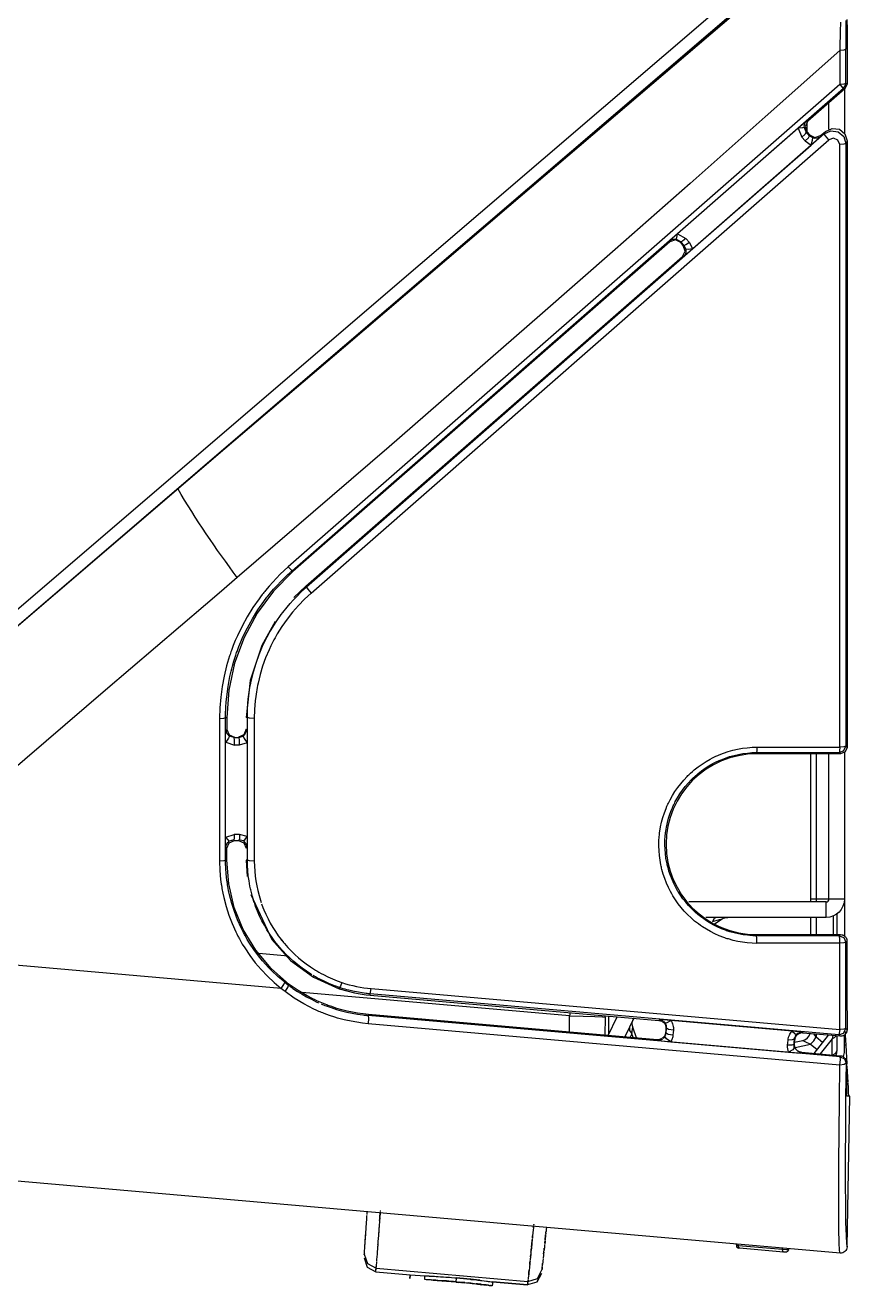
# Model space of a CAD drawing. Header units: millimetres. Extents: x 1291 to 5660, y 748 to 2981.
# Drawn here: x 2686.3 to 2750.2, y 2691.7 to 2789.6 of the extents above; entities that cross this region are included whole.
import ezdxf

# ---------------------------------------------------------------- set-up
doc = ezdxf.new("R2010")
doc.units = ezdxf.units.MM

msp = doc.modelspace()

# ---------------------------------------------------------------- linework, layer by layer
for p, q in [((2747.662, 2780.809), (2747.478, 2780.818)), ((2717.273, 2692.341), (2717.282, 2692.491)), ((2719.688, 2692.003), (2720.017, 2691.974))]:
    msp.add_line(p, q)
for points in [[(2652.24, 2715.248), (2652.22, 2715.258), (2652.201, 2715.272), (2652.167, 2715.306), (2652.09, 2715.369), (2652.012, 2715.427), (2652.661, 2715.984), (2653.314, 2716.545), (2659.403, 2721.763), (2671.58, 2732.202), (2683.762, 2742.637), (2716.895, 2771.042), (2750.029, 2799.452)], [(2652.385, 2714.721), (2652.569, 2714.667), (2652.748, 2714.74), (2750.038, 2798.14)], [(2750.033, 2798.14), (2703.842, 2758.541), (2678.312, 2736.655), (2652.777, 2714.764), (2652.777, 2714.774), (2652.767, 2714.779), (2652.758, 2714.788), (2652.753, 2714.798), (2652.748, 2714.808)], [(2749.511, 2789.82), (2749.496, 2789.109), (2749.496, 2788.92), (2749.491, 2788.746), (2749.487, 2788.557), (2749.482, 2788.383), (2749.472, 2788.01), (2749.467, 2787.642), (2743.674, 2782.469), (2737.866, 2777.314), (2732.044, 2772.179), (2726.202, 2767.054), (2720.351, 2761.948), (2714.49, 2756.856), (2708.609, 2751.779), (2702.719, 2746.717), (2701.48, 2745.652), (2700.241, 2744.592), (2692.502, 2737.952), (2684.759, 2731.307)], [(2749.927, 2789.97), (2749.932, 2789.235), (2749.932, 2788.485), (2749.937, 2787.725)], [(2750.024, 2785.039), (2749.932, 2785.082), (2749.932, 2787.725), (2749.787, 2787.667), (2749.467, 2787.642), (2749.467, 2785), (2706.673, 2747.53), (2706.872, 2747.322), (2706.969, 2747.235), (2749.758, 2784.71), (2749.883, 2784.879), (2749.932, 2785.082), (2749.787, 2785.029), (2749.467, 2785), (2749.661, 2784.797), (2749.758, 2784.71), (2749.859, 2784.666)], [(2749.825, 2784.642), (2749.825, 2781.206)], [(2748.625, 2781.52), (2748.625, 2783.587)], [(2746.883, 2782.149), (2746.244, 2781.598), (2736.879, 2773.394), (2736.284, 2772.876)], [(2746.709, 2781.752), (2746.713, 2781.772), (2746.713, 2781.81), (2746.718, 2781.83), (2746.723, 2781.844), (2746.728, 2781.878), (2746.738, 2781.912), (2746.747, 2781.941), (2746.757, 2781.97), (2746.781, 2782.023), (2746.81, 2782.072), (2746.844, 2782.115), (2746.878, 2782.154)], [(2746.878, 2782.149), (2746.975, 2782.144)], [(2746.907, 2782.072), (2746.907, 2781.327)], [(2748.349, 2781.351), (2748.262, 2781.157), (2708.082, 2745.967), (2708.188, 2745.807), (2708.445, 2745.507), (2748.625, 2780.692), (2748.369, 2781.002), (2748.262, 2781.157), (2748.775, 2781.389), (2749.341, 2781.322), (2749.772, 2780.949), (2749.932, 2780.407), (2749.787, 2780.354), (2749.467, 2780.325), (2749.322, 2780.673), (2748.983, 2780.818), (2748.625, 2780.692)], [(2737.358, 2771.632), (2738.04, 2772.228), (2747.246, 2780.291), (2747.972, 2780.925), (2747.962, 2780.915), (2747.948, 2780.905), (2747.918, 2780.886), (2747.894, 2780.872), (2747.865, 2780.862), (2747.836, 2780.852), (2747.802, 2780.838), (2747.788, 2780.828), (2747.754, 2780.828), (2747.735, 2780.818), (2747.701, 2780.809)], [(2746.709, 2781.689), (2746.563, 2781.631), (2746.244, 2781.598), (2746.52, 2780.891), (2746.771, 2780.605), (2747.246, 2780.286), (2747.357, 2780.659), (2747.376, 2780.847), (2747.12, 2781.017), (2747.125, 2781.075)], [(2746.771, 2780.605), (2747.033, 2780.862), (2747.12, 2781.017), (2746.868, 2781.307), (2746.781, 2781.147), (2746.52, 2780.891)], [(2746.926, 2781.302), (2746.868, 2781.307), (2746.709, 2781.689)], [(2747.43, 2780.828), (2747.401, 2780.843), (2747.376, 2780.843)], [(2747.468, 2780.818), (2747.454, 2780.828)], [(2747.531, 2780.809), (2747.507, 2780.818)], [(2747.977, 2781.022), (2747.972, 2780.925)], [(2750.029, 2780.62), (2749.932, 2780.412), (2749.932, 2733.615), (2749.791, 2733.562), (2749.467, 2733.533), (2749.467, 2780.329)], [(2707.109, 2745.149), (2708.029, 2746.034), (2737.261, 2771.632), (2737.469, 2772.053), (2737.324, 2772.489), (2737.121, 2772.712), (2736.709, 2772.92), (2736.279, 2772.775), (2707.036, 2747.167), (2705.536, 2745.642), (2704.263, 2743.939), (2703.247, 2742.066), (2702.506, 2740.062), (2702.056, 2737.976), (2701.906, 2735.851), (2701.901, 2734.917), (2702.08, 2734.496), (2702.511, 2734.322), (2702.468, 2734.283), (2702.105, 2734.399), (2702.042, 2734.225), (2701.834, 2733.916), (2702.501, 2733.698), (2702.497, 2734.095), (2702.468, 2734.283), (2702.84, 2734.283), (2702.864, 2734.095), (2702.874, 2733.698)], [(2736.279, 2772.775), (2736.284, 2772.871), (2736.303, 2772.891), (2736.351, 2772.92), (2736.375, 2772.929), (2736.429, 2772.954), (2736.501, 2772.978), (2736.724, 2772.992), (2736.767, 2772.983), (2736.816, 2773.108), (2736.874, 2773.394), (2737.532, 2773.026), (2737.794, 2772.731), (2738.04, 2772.228), (2737.692, 2772.184), (2737.518, 2772.208), (2737.387, 2772.484), (2737.324, 2772.484)], [(2736.516, 2772.978), (2736.53, 2772.983), (2736.55, 2772.987), (2736.579, 2772.992)], [(2737.532, 2773.026), (2737.271, 2772.833), (2737.126, 2772.779), (2736.767, 2772.983)], [(2737.794, 2772.731), (2737.532, 2772.533), (2737.387, 2772.484), (2737.126, 2772.779), (2737.121, 2772.716)], [(2737.527, 2772.126), (2737.532, 2772.116), (2737.523, 2771.957), (2737.518, 2771.937), (2737.508, 2771.894), (2737.498, 2771.86), (2737.493, 2771.84), (2737.484, 2771.826), (2737.479, 2771.807)], [(2737.523, 2772.184), (2737.527, 2772.16)], [(2737.527, 2771.995), (2737.523, 2771.976)], [(2737.44, 2771.734), (2737.402, 2771.676), (2737.377, 2771.657), (2737.358, 2771.632), (2737.261, 2771.637)], [(2737.469, 2771.792), (2737.455, 2771.763)], [(2706.673, 2747.53), (2706.054, 2746.959), (2705.468, 2746.354), (2705.188, 2746.039), (2704.917, 2745.715), (2704.854, 2745.633), (2704.786, 2745.555), (2704.718, 2745.473), (2704.655, 2745.391), (2704.525, 2745.221), (2704.404, 2745.057), (2703.924, 2744.374), (2703.484, 2743.668), (2703.087, 2742.942), (2702.724, 2742.196), (2702.56, 2741.819), (2702.405, 2741.437), (2702.259, 2741.04), (2702.221, 2740.938), (2702.153, 2740.745), (2702.124, 2740.643), (2701.887, 2739.849), (2701.688, 2739.051), (2701.538, 2738.237), (2701.432, 2737.42), (2701.364, 2736.597), (2701.34, 2735.764), (2701.34, 2724.696), (2701.364, 2723.974), (2701.422, 2723.263), (2701.446, 2723.089), (2701.471, 2722.91), (2701.48, 2722.818), (2701.509, 2722.644), (2701.524, 2722.561), (2701.592, 2722.203), (2701.664, 2721.855), (2701.843, 2721.172), (2702.056, 2720.504), (2702.308, 2719.841), (2702.598, 2719.193), (2702.681, 2719.033), (2702.758, 2718.873), (2702.802, 2718.796), (2702.845, 2718.723), (2702.889, 2718.646), (2702.927, 2718.559), (2703.106, 2718.254), (2703.29, 2717.954), (2703.687, 2717.363), (2704.113, 2716.802), (2704.568, 2716.269), (2705.052, 2715.752), (2705.565, 2715.268), (2706.112, 2714.803), (2669.276, 2718.026)], [(2749.491, 2694.248), (2749.453, 2694.461), (2749.419, 2695.081), (2749.399, 2696.097), (2749.39, 2697.491), (2749.385, 2699.233), (2749.395, 2701.285), (2749.414, 2703.604), (2749.443, 2706.149), (2749.477, 2708.86), (2712.859, 2712.064), (2712.423, 2712.112), (2711.988, 2712.175), (2711.552, 2712.252), (2711.126, 2712.344), (2711.02, 2712.369), (2710.908, 2712.398), (2710.807, 2712.422), (2710.487, 2712.509), (2710.279, 2712.572), (2709.863, 2712.712), (2709.451, 2712.862), (2709.35, 2712.901), (2709.248, 2712.945), (2709.147, 2712.983), (2709.045, 2713.027), (2708.847, 2713.114), (2708.648, 2713.206), (2708.261, 2713.399), (2707.879, 2713.608), (2707.138, 2714.058), (2706.431, 2714.561), (2706.272, 2714.682), (2706.117, 2714.808), (2706.33, 2715.113), (2706.398, 2715.282), (2705.87, 2715.727), (2705.372, 2716.192), (2705.134, 2716.439), (2704.907, 2716.691), (2704.679, 2716.947), (2704.462, 2717.213), (2704.05, 2717.755), (2703.673, 2718.326), (2703.494, 2718.617), (2703.324, 2718.912), (2703.281, 2718.989), (2703.242, 2719.062), (2703.203, 2719.14), (2703.16, 2719.212), (2703.082, 2719.367), (2703.01, 2719.517), (2702.734, 2720.137), (2702.492, 2720.766), (2702.289, 2721.409), (2702.119, 2722.068), (2702.047, 2722.397), (2701.984, 2722.731), (2701.969, 2722.818), (2701.955, 2722.9), (2701.945, 2722.987), (2701.93, 2723.069), (2701.906, 2723.239), (2701.887, 2723.408), (2701.853, 2723.752), (2701.829, 2724.091), (2701.819, 2724.26), (2701.814, 2724.434), (2701.814, 2724.517), (2701.809, 2724.604), (2701.809, 2736.055), (2701.814, 2736.152), (2701.814, 2736.253), (2701.819, 2736.452), (2701.829, 2736.655), (2701.858, 2737.052), (2701.892, 2737.453), (2701.998, 2738.247), (2702.148, 2739.036), (2702.192, 2739.234), (2702.24, 2739.428), (2702.289, 2739.627), (2702.337, 2739.82), (2702.448, 2740.207), (2702.569, 2740.594), (2702.603, 2740.686), (2702.637, 2740.783), (2702.666, 2740.88), (2702.7, 2740.977), (2702.845, 2741.354), (2702.995, 2741.727), (2703.155, 2742.095), (2703.503, 2742.811), (2703.891, 2743.513), (2704.312, 2744.19), (2704.776, 2744.854), (2705.018, 2745.173), (2705.081, 2745.255), (2705.207, 2745.41), (2705.275, 2745.488), (2705.536, 2745.802), (2705.807, 2746.102), (2706.088, 2746.397), (2706.519, 2746.828), (2706.669, 2746.964), (2706.741, 2747.036), (2706.819, 2747.104)], [(2706.94, 2747.211), (2706.93, 2747.206), (2706.911, 2747.186), (2706.891, 2747.172), (2706.857, 2747.138)], [(2706.969, 2747.235), (2707.032, 2747.167)], [(2708.508, 2715.868), (2708.421, 2715.921), (2708.077, 2716.148), (2707.743, 2716.381), (2707.424, 2716.628), (2707.114, 2716.889), (2706.809, 2717.155), (2706.519, 2717.441), (2706.238, 2717.731), (2705.967, 2718.041), (2705.904, 2718.118), (2705.836, 2718.196), (2705.773, 2718.273), (2705.71, 2718.355), (2705.584, 2718.515), (2705.463, 2718.68), (2705.236, 2719.014), (2705.018, 2719.357), (2704.815, 2719.706), (2704.626, 2720.059), (2704.452, 2720.427), (2704.292, 2720.795), (2704.215, 2720.983), (2704.142, 2721.177), (2704.041, 2721.467), (2704.012, 2721.564), (2703.891, 2721.951), (2703.789, 2722.348), (2703.765, 2722.45), (2703.74, 2722.547), (2703.702, 2722.75), (2703.663, 2722.948), (2703.629, 2723.152), (2703.571, 2723.553), (2703.532, 2723.96), (2703.503, 2724.367), (2703.503, 2724.468), (2703.498, 2724.57), (2703.498, 2736.122), (2703.503, 2736.21), (2703.508, 2736.389), (2703.518, 2736.563), (2703.542, 2736.921), (2703.571, 2737.274), (2703.615, 2737.628), (2703.668, 2737.981), (2703.697, 2738.16), (2703.765, 2738.509), (2703.799, 2738.688), (2703.968, 2739.38), (2704.171, 2740.057), (2704.408, 2740.725), (2704.684, 2741.379), (2704.834, 2741.703), (2704.994, 2742.022), (2705.076, 2742.177), (2705.251, 2742.497), (2705.342, 2742.651), (2705.72, 2743.261), (2706.131, 2743.852), (2706.243, 2743.997), (2706.577, 2744.418), (2706.809, 2744.694), (2707.051, 2744.96), (2707.298, 2745.221), (2707.68, 2745.604), (2708.014, 2745.909), (2708.033, 2745.923), (2708.058, 2745.947), (2708.067, 2745.952), (2708.072, 2745.962)], [(2708.45, 2745.507), (2707.937, 2745.033), (2707.453, 2744.539), (2707.003, 2744.016), (2706.577, 2743.479), (2706.185, 2742.913), (2705.817, 2742.327), (2705.73, 2742.177), (2705.643, 2742.022), (2705.56, 2741.872), (2705.483, 2741.717), (2705.328, 2741.412), (2705.178, 2741.103), (2704.917, 2740.469), (2704.684, 2739.825), (2704.486, 2739.172), (2704.326, 2738.504), (2704.287, 2738.334), (2704.258, 2738.165), (2704.224, 2737.995), (2704.195, 2737.826), (2704.147, 2737.482), (2704.103, 2737.144), (2704.05, 2736.456), (2704.031, 2735.769), (2704.031, 2724.691), (2704.041, 2724.304), (2704.065, 2723.916), (2704.103, 2723.529), (2704.152, 2723.152), (2704.224, 2722.769), (2704.302, 2722.397), (2704.404, 2722.024), (2704.515, 2721.651), (2704.573, 2721.467)], [(2707.816, 2745.725), (2707.879, 2745.788)], [(2707.946, 2745.846), (2707.98, 2745.88)], [(2708.082, 2745.967), (2708.024, 2746.034)], [(2705.647, 2743.3), (2704.616, 2741.441), (2703.716, 2738.712), (2703.411, 2735.851)], [(2701.34, 2735.769), (2701.664, 2735.793), (2701.809, 2735.851), (2701.901, 2735.851)], [(2704.031, 2735.769), (2703.663, 2735.793), (2703.498, 2735.851), (2703.407, 2735.851)], [(2701.834, 2734.854), (2701.901, 2734.922)], [(2701.834, 2734.83), (2701.838, 2734.825)], [(2701.838, 2734.816), (2701.843, 2734.796), (2701.848, 2734.772), (2701.853, 2734.738), (2701.863, 2734.714), (2701.872, 2734.685), (2701.882, 2734.661), (2701.897, 2734.632), (2701.916, 2734.608), (2701.93, 2734.574), (2701.94, 2734.564), (2701.955, 2734.545), (2701.974, 2734.516), (2702.095, 2734.409)], [(2703.407, 2734.927), (2703.474, 2734.854)], [(2702.003, 2734.487), (2702.032, 2734.462), (2702.047, 2734.443), (2702.066, 2734.429), (2702.085, 2734.419)], [(2702.095, 2734.409), (2702.105, 2734.399)], [(2743.04, 2718.307), (2742.662, 2718.317), (2742.29, 2718.346), (2741.917, 2718.394), (2741.549, 2718.457), (2741.181, 2718.539), (2740.823, 2718.646), (2740.736, 2718.665), (2740.644, 2718.694), (2740.557, 2718.733), (2740.465, 2718.757), (2740.117, 2718.893), (2739.773, 2719.043), (2739.444, 2719.217), (2739.12, 2719.396), (2738.805, 2719.594), (2738.655, 2719.701), (2738.5, 2719.812), (2738.428, 2719.865), (2738.355, 2719.924), (2738.278, 2719.982), (2738.205, 2720.04), (2737.924, 2720.287), (2737.658, 2720.538), (2737.402, 2720.809), (2737.16, 2721.09), (2736.932, 2721.385), (2736.719, 2721.685), (2736.666, 2721.763), (2736.569, 2721.918), (2736.516, 2722), (2736.424, 2722.16), (2736.337, 2722.319), (2736.167, 2722.648), (2736.017, 2722.987), (2735.882, 2723.331), (2735.766, 2723.684), (2735.712, 2723.858), (2735.664, 2724.037), (2735.645, 2724.134), (2735.62, 2724.221), (2735.601, 2724.308), (2735.582, 2724.4), (2735.519, 2724.773), (2735.47, 2725.136), (2735.441, 2725.499), (2735.427, 2725.872), (2735.437, 2726.24), (2735.461, 2726.612), (2735.47, 2726.709), (2735.48, 2726.796), (2735.49, 2726.893), (2735.533, 2727.169), (2735.567, 2727.358), (2735.645, 2727.721), (2735.741, 2728.074), (2735.853, 2728.427), (2735.983, 2728.776), (2736.056, 2728.945), (2736.133, 2729.114), (2736.172, 2729.202), (2736.216, 2729.293), (2736.298, 2729.458), (2736.482, 2729.782), (2736.68, 2730.097), (2736.893, 2730.407), (2737.121, 2730.702), (2737.363, 2730.987), (2737.619, 2731.263), (2737.687, 2731.331), (2737.755, 2731.394), (2737.823, 2731.462), (2737.89, 2731.525), (2738.031, 2731.65), (2738.176, 2731.771), (2738.471, 2732.004), (2738.776, 2732.222), (2739.091, 2732.425), (2739.415, 2732.614), (2739.584, 2732.701), (2739.754, 2732.783), (2739.841, 2732.827), (2739.928, 2732.865), (2740.015, 2732.904), (2740.102, 2732.938), (2740.451, 2733.078), (2740.809, 2733.194), (2741.172, 2733.296), (2741.535, 2733.378), (2741.907, 2733.451), (2742.28, 2733.494), (2742.474, 2733.509), (2742.662, 2733.528), (2742.851, 2733.528), (2743.04, 2733.533), (2749.467, 2733.533), (2749.453, 2733.248), (2749.433, 2733.122), (2749.787, 2733.267), (2749.932, 2733.615), (2750.029, 2733.523)], [(2749.52, 2718.985), (2749.501, 2718.97), (2749.482, 2718.951), (2749.428, 2718.898), (2749.787, 2718.752), (2749.927, 2718.394), (2749.787, 2718.336), (2749.462, 2718.312), (2749.458, 2718.709), (2749.428, 2718.898), (2742.745, 2718.902), (2742.658, 2718.907), (2742.478, 2718.922), (2742.304, 2718.936), (2741.961, 2718.98), (2741.612, 2719.038), (2741.273, 2719.115), (2740.935, 2719.207), (2740.852, 2719.236), (2740.77, 2719.26), (2740.683, 2719.29), (2740.601, 2719.319), (2740.436, 2719.381), (2740.276, 2719.444), (2739.957, 2719.585), (2739.647, 2719.744), (2739.342, 2719.914), (2739.052, 2720.103), (2738.907, 2720.199), (2738.766, 2720.301), (2738.558, 2720.461), (2738.49, 2720.519), (2738.229, 2720.746), (2737.977, 2720.983), (2737.74, 2721.235), (2737.513, 2721.496), (2737.3, 2721.768), (2737.101, 2722.048), (2737.053, 2722.121), (2737.005, 2722.198), (2736.961, 2722.271), (2736.913, 2722.343), (2736.826, 2722.494), (2736.743, 2722.644), (2736.588, 2722.953), (2736.448, 2723.268), (2736.322, 2723.587), (2736.211, 2723.912), (2736.163, 2724.081), (2736.119, 2724.246), (2736.1, 2724.333), (2736.08, 2724.415), (2736.061, 2724.502), (2736.042, 2724.584), (2735.979, 2724.928), (2735.935, 2725.272), (2735.906, 2725.615), (2735.896, 2725.959), (2735.901, 2726.302), (2735.925, 2726.651), (2735.945, 2726.825), (2735.954, 2726.907), (2735.964, 2726.995), (2735.993, 2727.169), (2736.022, 2727.338), (2736.095, 2727.682), (2736.182, 2728.016), (2736.288, 2728.345), (2736.414, 2728.669), (2736.477, 2728.829), (2736.55, 2728.989), (2736.588, 2729.071), (2736.666, 2729.226), (2736.705, 2729.308), (2736.879, 2729.613), (2737.063, 2729.908), (2737.261, 2730.194), (2737.469, 2730.474), (2737.697, 2730.741), (2737.939, 2730.997), (2738.065, 2731.123), (2738.127, 2731.181), (2738.195, 2731.244), (2738.457, 2731.476), (2738.732, 2731.694), (2739.018, 2731.897), (2739.313, 2732.086), (2739.618, 2732.26), (2739.778, 2732.343), (2739.933, 2732.425), (2740.18, 2732.531), (2740.257, 2732.565), (2740.586, 2732.696), (2740.92, 2732.807), (2741.259, 2732.899), (2741.602, 2732.981), (2741.951, 2733.039), (2742.299, 2733.083), (2742.478, 2733.102), (2742.653, 2733.112), (2742.745, 2733.117), (2749.433, 2733.122), (2749.53, 2733.02)], [(2742.832, 2733.117), (2742.875, 2733.122)], [(2743.04, 2733.533), (2743.03, 2733.248), (2743.011, 2733.122), (2743.011, 2733.02)], [(2749.825, 2721.724), (2747.222, 2721.724), (2747.222, 2733.02)], [(2747.633, 2733.02), (2747.633, 2721.724), (2747.628, 2721.627), (2747.614, 2721.526)], [(2748.625, 2721.724), (2748.625, 2733.02)], [(2749.825, 2733.117), (2749.825, 2718.878)], [(2740.015, 2732.459), (2740.097, 2732.497)], [(2703.247, 2726.206), (2703.213, 2726.235), (2703.179, 2726.259), (2703.29, 2726.351), (2703.474, 2726.593), (2702.894, 2726.767), (2702.482, 2726.767), (2702.468, 2726.477), (2702.448, 2726.351), (2702.095, 2726.235), (2702.008, 2726.331), (2701.834, 2726.554), (2702.482, 2726.767)], [(2701.901, 2725.707), (2702.076, 2726.123), (2702.497, 2726.302), (2702.811, 2726.302), (2703.232, 2726.123), (2703.407, 2725.697), (2703.474, 2725.77)], [(2702.448, 2726.351), (2702.497, 2726.302)], [(2703.179, 2726.259), (2702.86, 2726.351), (2702.811, 2726.302)], [(2702.894, 2726.767), (2702.879, 2726.477), (2702.86, 2726.351)], [(2703.324, 2726.133), (2703.31, 2726.148), (2703.295, 2726.162), (2703.281, 2726.177), (2703.271, 2726.186), (2703.261, 2726.191)], [(2703.469, 2725.833), (2703.465, 2725.862), (2703.455, 2725.896), (2703.45, 2725.91), (2703.445, 2725.93), (2703.44, 2725.944), (2703.431, 2725.959), (2703.416, 2725.993), (2703.402, 2726.022), (2703.382, 2726.056), (2703.358, 2726.085), (2703.348, 2726.099), (2703.334, 2726.119)], [(2701.906, 2724.773), (2701.906, 2725.707)], [(2703.474, 2725.799), (2703.469, 2725.818)], [(2735.712, 2710.946), (2735.688, 2710.936), (2735.664, 2710.917), (2735.64, 2710.902), (2735.587, 2710.873), (2735.529, 2710.859), (2735.514, 2710.849), (2735.291, 2710.825), (2712.888, 2712.785), (2712.472, 2712.828), (2712.055, 2712.886), (2711.649, 2712.959), (2711.242, 2713.046), (2710.841, 2713.148), (2710.444, 2713.259), (2710.245, 2713.322), (2710.047, 2713.39), (2709.95, 2713.419), (2709.848, 2713.453), (2709.752, 2713.491), (2709.655, 2713.53), (2709.268, 2713.685), (2708.89, 2713.85), (2708.701, 2713.937), (2708.513, 2714.029), (2708.421, 2714.082), (2708.329, 2714.125), (2708.237, 2714.174), (2708.15, 2714.222), (2707.433, 2714.653), (2706.751, 2715.118), (2705.347, 2716.347), (2704.147, 2717.775), (2703.184, 2719.372), (2702.477, 2721.1), (2702.051, 2722.915), (2701.901, 2724.773), (2701.809, 2724.773), (2701.664, 2724.72), (2701.34, 2724.691)], [(2704.031, 2724.691), (2703.663, 2724.715), (2703.498, 2724.773), (2703.407, 2724.773), (2703.489, 2723.495)], [(2703.76, 2722.087), (2705.396, 2718.612), (2706.857, 2716.986), (2708.624, 2715.689), (2710.618, 2714.779), (2711.204, 2714.609), (2711.799, 2714.464), (2712.104, 2714.411), (2712.404, 2714.358), (2712.709, 2714.314), (2713.018, 2714.29), (2735.437, 2712.325), (2735.466, 2712.32), (2735.495, 2712.32), (2735.524, 2712.31), (2735.553, 2712.301), (2735.611, 2712.281), (2735.664, 2712.257)], [(2704.607, 2721.376), (2704.708, 2721.1), (2704.781, 2720.921), (2704.931, 2720.567), (2705.1, 2720.219), (2705.28, 2719.875), (2705.468, 2719.546), (2705.676, 2719.217), (2705.894, 2718.902), (2706.01, 2718.743)], [(2748.422, 2720.32), (2748.422, 2721.526), (2737.745, 2721.526)], [(2738.699, 2720.354), (2738.626, 2720.408)], [(2739.884, 2720.32), (2739.72, 2720.243), (2739.584, 2720.001), (2740.146, 2720.146), (2740.339, 2720.199)], [(2747.222, 2718.985), (2747.222, 2720.32)], [(2747.633, 2720.32), (2747.633, 2718.985)], [(2748.988, 2718.985), (2748.988, 2720.441)], [(2749.225, 2720.572), (2749.225, 2718.985)], [(2706.01, 2718.743), (2706.248, 2718.438), (2706.31, 2718.36), (2706.373, 2718.288), (2706.63, 2717.992), (2706.901, 2717.712), (2707.177, 2717.446), (2707.462, 2717.184), (2707.762, 2716.937), (2708.067, 2716.705), (2708.387, 2716.478), (2708.711, 2716.265), (2708.793, 2716.216), (2708.88, 2716.163), (2708.963, 2716.115), (2709.05, 2716.066), (2709.219, 2715.969), (2709.393, 2715.877), (2709.742, 2715.703), (2710.1, 2715.544), (2710.463, 2715.398), (2710.836, 2715.263), (2710.72, 2714.987), (2710.647, 2714.876), (2710.613, 2714.784)], [(2706.127, 2718.588), (2706.189, 2718.515)], [(2713.018, 2714.29), (2713.023, 2714.387), (2713.062, 2714.508), (2713.101, 2714.798), (2749.467, 2711.614), (2749.467, 2712.601), (2749.462, 2714.576), (2749.462, 2718.312), (2743.04, 2718.312), (2743.035, 2718.709), (2743.011, 2718.898), (2743.011, 2718.985)], [(2742.962, 2718.898), (2742.919, 2718.902)], [(2749.879, 2718.844), (2749.908, 2718.801), (2749.937, 2718.767), (2749.951, 2718.743), (2749.966, 2718.723), (2749.975, 2718.699), (2749.985, 2718.68), (2749.995, 2718.656), (2750.004, 2718.636), (2750.009, 2718.612), (2750.014, 2718.583), (2750.019, 2718.535), (2750.024, 2718.491), (2750.024, 2714.566), (2750.029, 2711.594), (2750.024, 2711.526), (2750.009, 2711.464), (2750, 2711.43), (2749.99, 2711.401), (2749.975, 2711.367), (2749.961, 2711.343), (2749.922, 2711.28), (2749.874, 2711.231), (2749.864, 2711.222), (2749.85, 2711.212), (2749.835, 2711.192), (2749.821, 2711.188), (2749.791, 2711.163), (2749.762, 2711.149), (2749.743, 2711.144), (2749.729, 2711.134), (2749.714, 2711.125), (2749.695, 2711.12), (2749.627, 2711.101), (2749.487, 2711.091), (2746.607, 2711.343), (2746.549, 2711.352), (2746.379, 2711.405), (2746.321, 2711.386), (2746.292, 2711.372)], [(2749.487, 2711.096), (2749.39, 2711.202), (2749.767, 2711.333), (2749.932, 2711.696), (2749.932, 2717.901), (2749.927, 2718.394), (2749.951, 2718.414), (2749.971, 2718.438), (2750, 2718.462), (2750.024, 2718.486)], [(2704.394, 2717.547), (2706.664, 2717.349)], [(2706.398, 2715.282), (2706.698, 2715.05), (2706.751, 2715.122)], [(2710.608, 2714.89), (2710.599, 2714.89), (2710.569, 2714.9), (2710.545, 2714.909), (2710.497, 2714.924), (2710.448, 2714.943), (2710.352, 2714.977), (2710.255, 2715.016), (2710.066, 2715.089), (2709.877, 2715.166), (2709.5, 2715.335), (2709.132, 2715.514), (2708.953, 2715.611), (2708.774, 2715.713), (2708.687, 2715.766), (2708.595, 2715.815)], [(2706.431, 2714.561), (2706.64, 2714.876), (2706.698, 2715.05)], [(2706.702, 2715.045), (2706.707, 2715.045), (2706.712, 2715.04), (2706.717, 2715.035), (2706.731, 2715.026), (2706.741, 2715.021)], [(2706.761, 2715.006), (2706.785, 2714.987), (2706.823, 2714.958), (2706.867, 2714.929), (2706.954, 2714.866), (2707.036, 2714.808), (2707.385, 2714.576), (2707.738, 2714.358), (2708.096, 2714.154), (2708.464, 2713.961), (2708.837, 2713.777), (2709.03, 2713.695)], [(2728.487, 2711.42), (2728.506, 2712.673), (2707.738, 2714.488)], [(2750.029, 2711.594), (2750.004, 2711.618), (2749.985, 2711.643), (2749.956, 2711.667), (2749.932, 2711.696), (2749.791, 2711.643), (2749.467, 2711.614), (2749.428, 2711.328), (2749.39, 2711.202), (2713.023, 2714.387), (2712.873, 2714.396), (2712.796, 2714.406), (2712.723, 2714.416), (2712.573, 2714.435), (2712.418, 2714.455), (2712.118, 2714.503), (2711.818, 2714.561), (2711.673, 2714.595), (2711.373, 2714.663), (2711.228, 2714.701), (2711.083, 2714.74), (2710.937, 2714.784), (2710.865, 2714.808), (2710.787, 2714.827), (2710.753, 2714.842), (2710.72, 2714.851), (2710.681, 2714.866), (2710.647, 2714.876), (2710.632, 2714.88), (2710.623, 2714.885)], [(2712.989, 2714.387), (2712.912, 2714.396)], [(2709.219, 2713.612), (2709.316, 2713.569), (2709.413, 2713.53), (2709.51, 2713.491), (2709.611, 2713.453), (2710.003, 2713.312), (2710.405, 2713.182), (2710.603, 2713.124), (2710.807, 2713.07), (2710.908, 2713.041), (2711.213, 2712.969), (2711.625, 2712.882), (2712.041, 2712.804), (2712.457, 2712.746), (2712.563, 2712.736), (2712.665, 2712.727), (2712.718, 2712.717), (2712.772, 2712.712), (2712.801, 2712.712), (2712.825, 2712.707)], [(2712.859, 2712.707), (2712.864, 2712.703)], [(2712.878, 2712.703), (2712.893, 2712.494), (2712.859, 2712.064)], [(2749.477, 2708.86), (2749.511, 2709.29), (2749.496, 2709.499), (2712.878, 2712.703), (2712.888, 2712.79)], [(2728.53, 2712.925), (2728.516, 2712.804), (2728.506, 2712.673), (2729.566, 2712.649), (2730.456, 2712.63), (2731.052, 2712.596), (2731.26, 2712.577), (2731.236, 2711.183)], [(2731.502, 2711.159), (2732.194, 2712.606)], [(2731.545, 2711.255), (2731.545, 2712.601)], [(2735.437, 2712.325), (2735.456, 2712.34), (2735.475, 2712.359), (2735.495, 2712.373), (2735.509, 2712.388)], [(2746.544, 2711.42), (2745.765, 2711.488), (2736.366, 2712.31), (2735.514, 2712.388)], [(2735.538, 2712.388), (2735.553, 2712.378), (2735.562, 2712.373), (2735.591, 2712.369), (2735.616, 2712.359), (2735.645, 2712.354), (2735.669, 2712.335)], [(2735.688, 2712.243), (2735.712, 2712.223), (2735.727, 2712.223), (2735.737, 2712.209), (2735.751, 2712.199), (2735.761, 2712.19), (2735.804, 2712.156), (2735.843, 2712.112)], [(2735.693, 2712.325), (2735.717, 2712.31), (2735.746, 2712.291)], [(2735.785, 2712.267), (2735.795, 2712.252), (2735.809, 2712.243), (2735.824, 2712.233), (2735.848, 2712.204), (2735.872, 2712.18), (2735.887, 2712.16), (2735.896, 2712.146)], [(2736.555, 2711.57), (2736.187, 2711.628), (2736.022, 2711.71), (2736.027, 2711.764), (2736.022, 2711.817), (2736.017, 2711.87), (2736.008, 2711.918), (2735.993, 2711.972), (2735.974, 2712.02), (2735.95, 2712.069), (2735.921, 2712.112), (2736.08, 2712.151), (2736.366, 2712.315), (2736.414, 2712.228), (2736.458, 2712.141), (2736.496, 2712.049), (2736.521, 2711.957), (2736.54, 2711.86), (2736.555, 2711.764), (2736.559, 2711.667), (2736.555, 2711.57), (2736.535, 2711.372), (2736.521, 2711.178), (2736.153, 2711.236), (2735.993, 2711.333), (2736.022, 2711.71), (2736.003, 2711.696)], [(2733.147, 2711.807), (2733.142, 2711.551), (2733.331, 2711.27), (2733.205, 2711.013)], [(2733.433, 2710.989), (2733.331, 2711.27), (2733.38, 2711.652), (2733.399, 2711.793)], [(2735.853, 2712.093), (2735.862, 2712.083), (2735.872, 2712.078), (2735.882, 2712.059), (2735.911, 2712.01), (2735.935, 2711.957), (2735.954, 2711.904), (2735.959, 2711.875), (2735.969, 2711.846), (2735.974, 2711.817), (2735.979, 2711.793), (2735.979, 2711.672), (2735.964, 2711.522), (2735.95, 2711.376), (2735.945, 2711.313), (2735.93, 2711.265), (2735.921, 2711.231)], [(2735.979, 2711.26), (2735.993, 2711.333), (2735.988, 2711.333), (2735.983, 2711.338), (2735.954, 2711.376)], [(2735.983, 2711.681), (2735.979, 2711.676)], [(2745.968, 2710.805), (2745.944, 2710.83), (2745.924, 2710.859), (2745.905, 2710.655), (2745.891, 2710.457), (2745.741, 2710.394), (2745.421, 2710.389), (2745.436, 2710.592), (2745.455, 2710.8), (2745.47, 2710.897), (2745.489, 2710.989), (2745.499, 2711.033), (2745.552, 2711.173), (2745.595, 2711.26), (2745.644, 2711.343), (2745.702, 2711.42), (2745.765, 2711.493)], [(2745.77, 2711.493), (2745.983, 2711.299), (2746.089, 2711.226)], [(2746.418, 2711.333), (2746.404, 2711.333), (2746.389, 2711.323), (2746.375, 2711.318), (2746.321, 2711.299), (2746.268, 2711.275), (2746.258, 2711.265), (2746.244, 2711.265), (2746.229, 2711.255), (2746.22, 2711.241), (2746.195, 2711.231), (2746.171, 2711.212), (2746.128, 2711.168), (2746.089, 2711.12), (2746.055, 2711.076), (2746.026, 2711.023), (2746.016, 2710.999)], [(2746.147, 2711.28), (2746.118, 2711.255), (2746.089, 2711.226)], [(2746.234, 2711.343), (2746.205, 2711.323), (2746.191, 2711.313)], [(2746.462, 2711.343), (2746.433, 2711.333)], [(2746.549, 2711.425), (2746.491, 2711.425), (2746.467, 2711.42)], [(2746.544, 2711.425), (2746.558, 2711.405), (2746.592, 2711.372), (2746.607, 2711.347)], [(2747.633, 2711.255), (2747.633, 2711.038), (2747.444, 2711.275)], [(2749.879, 2711.454), (2749.893, 2711.188), (2749.932, 2710.394), (2750.009, 2708.947)], [(2735.354, 2710.752), (2735.34, 2710.771), (2735.32, 2710.791)], [(2735.499, 2710.849), (2735.485, 2710.839), (2735.47, 2710.834), (2735.412, 2710.825)], [(2735.703, 2710.859), (2735.683, 2710.849)], [(2735.911, 2711.202), (2735.896, 2711.178), (2735.887, 2711.149), (2735.858, 2711.101), (2735.819, 2711.057), (2735.8, 2711.028), (2735.78, 2711.004), (2735.761, 2710.989), (2735.737, 2710.97)], [(2735.877, 2711.038), (2735.872, 2711.023), (2735.862, 2711.013), (2735.843, 2710.994), (2735.829, 2710.97), (2735.819, 2710.96), (2735.809, 2710.951), (2735.8, 2710.946), (2735.77, 2710.917)], [(2735.891, 2711.057), (2735.887, 2711.047)], [(2736.521, 2711.178), (2736.501, 2711.042), (2736.482, 2710.975), (2736.463, 2710.912), (2736.453, 2710.883), (2736.438, 2710.849), (2736.429, 2710.815), (2736.414, 2710.786), (2736.38, 2710.723), (2736.346, 2710.665), (2736.022, 2710.897), (2735.896, 2711.062), (2735.916, 2711.091), (2735.93, 2711.125)], [(2735.94, 2711.139), (2735.945, 2711.159), (2735.954, 2711.173), (2735.959, 2711.192)], [(2745.953, 2711.004), (2745.939, 2710.955), (2745.929, 2710.907), (2745.924, 2710.859), (2745.779, 2710.805), (2745.46, 2710.8)], [(2745.518, 2711.081), (2745.532, 2711.125)], [(2746.002, 2710.97), (2745.992, 2710.946), (2745.987, 2710.917), (2745.973, 2710.859), (2745.963, 2710.8), (2745.953, 2710.65), (2745.939, 2710.496), (2745.934, 2710.437), (2745.939, 2710.375), (2745.944, 2710.346), (2745.949, 2710.321), (2745.958, 2710.297), (2745.963, 2710.263), (2745.983, 2710.21), (2746.012, 2710.157), (2746.026, 2710.133), (2746.041, 2710.104), (2746.06, 2710.089), (2746.079, 2710.06), (2746.162, 2709.978), (2746.186, 2709.958), (2746.21, 2709.944), (2746.234, 2709.924), (2746.263, 2709.915), (2746.316, 2709.891), (2746.375, 2709.866), (2746.433, 2709.857), (2746.462, 2709.857), (2746.491, 2709.847), (2749.53, 2709.581), (2749.627, 2709.561), (2749.675, 2709.542), (2749.69, 2709.537), (2749.7, 2709.537), (2749.714, 2709.528)], [(2746.036, 2711.168), (2746.021, 2711.144), (2745.997, 2711.101), (2745.973, 2711.052)], [(2746.07, 2711.207), (2746.06, 2711.197), (2746.055, 2711.188)], [(2746.597, 2710.771), (2746.752, 2710.694), (2747.192, 2710.486), (2747.449, 2710.728), (2747.633, 2711.038), (2748.136, 2710.636)], [(2748.567, 2711.173), (2747.444, 2709.765)], [(2748.92, 2711.144), (2748.867, 2710.892), (2747.933, 2709.726)], [(2748.867, 2709.639), (2748.867, 2710.892), (2749.066, 2710.994), (2749.187, 2711.12)], [(2749.593, 2711.101), (2749.559, 2711.091)], [(2749.937, 2710.399), (2749.83, 2710.399)], [(2748.94, 2709.639), (2749.153, 2709.779), (2749.225, 2709.958)], [(2749.501, 2709.499), (2749.825, 2709.334), (2749.956, 2708.995), (2749.816, 2708.898), (2749.482, 2708.86)], [(2749.496, 2709.499), (2749.53, 2709.586)], [(2749.724, 2709.528), (2749.767, 2709.494), (2749.825, 2709.45), (2749.845, 2709.431)], [(2749.879, 2709.397), (2749.893, 2709.373), (2749.908, 2709.353)], [(2749.922, 2709.334), (2749.932, 2709.31), (2749.951, 2709.266), (2749.966, 2709.218), (2749.975, 2709.198), (2749.98, 2709.174), (2749.98, 2709.145), (2749.985, 2709.121)], [(2750.019, 2708.855), (2749.966, 2709.024), (2749.956, 2708.995)], [(2749.985, 2709.077), (2749.98, 2709.024), (2749.966, 2709.024)], [(2750.019, 2708.782), (2750.087, 2707.495)], [(2750.087, 2707.442), (2750.106, 2707.122), (2750.125, 2706.754), (2750.14, 2706.44)], [(2750.038, 2694.737), (2750.242, 2706.44), (2750.029, 2706.44), (2750.024, 2706.449), (2750.019, 2706.474), (2750.014, 2706.658)], [(2750.019, 2706.517), (2750.014, 2706.58)], [(2713.812, 2697.53), (2713.817, 2697.568)], [(2712.714, 2696.165), (2712.723, 2696.3), (2712.728, 2696.349), (2712.728, 2696.392), (2712.733, 2696.441), (2712.747, 2696.649)], [(2712.728, 2696.397), (2712.733, 2696.441), (2712.747, 2696.649), (2712.752, 2696.707), (2712.762, 2696.823), (2712.762, 2696.886), (2712.772, 2697.012)], [(2712.747, 2696.649), (2712.752, 2696.702)], [(2712.757, 2696.76), (2712.762, 2696.828)], [(2712.762, 2696.881), (2712.781, 2697.142), (2712.786, 2697.176)], [(2712.791, 2697.244), (2712.791, 2697.278), (2712.801, 2697.413), (2712.805, 2697.457)], [(2712.791, 2697.278), (2712.796, 2697.351)], [(2712.801, 2697.418), (2712.805, 2697.452)], [(2713.744, 2696.625), (2713.735, 2696.475), (2713.72, 2696.339), (2713.715, 2696.262), (2713.711, 2696.194), (2713.706, 2696.165)], [(2713.773, 2697.012), (2713.769, 2696.93), (2713.754, 2696.779), (2713.744, 2696.625), (2713.73, 2696.475), (2713.72, 2696.339)], [(2713.754, 2696.779), (2713.769, 2696.934), (2713.773, 2697.012), (2713.778, 2697.089), (2713.788, 2697.167), (2713.793, 2697.254), (2713.798, 2697.326)], [(2713.807, 2697.486), (2713.807, 2697.447), (2713.802, 2697.409), (2713.798, 2697.326), (2713.793, 2697.249), (2713.783, 2697.167), (2713.778, 2697.089)], [(2712.622, 2694.858), (2712.626, 2694.936), (2712.646, 2695.202), (2712.651, 2695.303), (2712.66, 2695.41), (2712.67, 2695.526), (2712.675, 2695.652), (2712.68, 2695.715)], [(2712.646, 2695.153), (2712.646, 2695.207), (2712.655, 2695.308), (2712.66, 2695.415), (2712.67, 2695.526), (2712.68, 2695.647), (2712.689, 2695.782)], [(2712.684, 2695.782), (2712.689, 2695.816), (2712.694, 2695.855)], [(2712.694, 2695.855), (2712.694, 2695.889), (2712.699, 2695.933), (2712.709, 2696.087)], [(2712.694, 2695.889), (2712.699, 2695.928)], [(2712.704, 2696.005), (2712.709, 2696.087), (2712.709, 2696.126), (2712.714, 2696.17)], [(2712.718, 2696.213), (2712.718, 2696.257)], [(2713.691, 2695.933), (2713.672, 2695.691), (2713.662, 2695.579), (2713.662, 2695.526), (2713.657, 2695.473), (2713.652, 2695.419), (2713.648, 2695.371), (2713.633, 2695.173), (2713.619, 2694.994)], [(2713.706, 2696.131), (2713.701, 2696.097), (2713.701, 2696.063), (2713.691, 2695.933), (2713.681, 2695.807), (2713.672, 2695.691)], [(2713.711, 2696.194), (2713.706, 2696.16)], [(2725.699, 2696.291), (2725.694, 2696.208), (2725.675, 2696.054), (2725.631, 2695.589), (2725.621, 2695.516), (2725.617, 2695.439), (2725.612, 2695.405)], [(2725.617, 2695.439), (2725.626, 2695.516), (2725.631, 2695.589)], [(2725.694, 2696.208), (2725.699, 2696.286), (2725.708, 2696.373), (2725.713, 2696.407), (2725.708, 2696.368)], [(2725.718, 2696.47), (2725.713, 2696.446)], [(2725.723, 2696.494), (2725.718, 2696.484)], [(2725.718, 2696.45), (2725.718, 2696.47), (2725.723, 2696.484)], [(2726.599, 2695.236), (2726.618, 2695.439), (2726.623, 2695.502), (2726.633, 2695.55), (2726.638, 2695.618), (2726.643, 2695.671), (2726.647, 2695.691)], [(2726.647, 2695.691), (2726.643, 2695.676), (2726.638, 2695.613), (2726.633, 2695.555), (2726.628, 2695.497), (2726.618, 2695.444), (2726.599, 2695.231)], [(2726.652, 2695.739), (2726.647, 2695.724)], [(2726.647, 2695.724), (2726.652, 2695.734)], [(2726.652, 2695.768), (2726.667, 2695.87), (2726.672, 2695.933), (2726.676, 2695.966)], [(2726.657, 2695.802), (2726.657, 2695.773)], [(2726.701, 2696.242), (2726.701, 2696.199), (2726.691, 2696.141), (2726.686, 2696.068), (2726.676, 2696), (2726.676, 2695.966), (2726.672, 2695.937), (2726.667, 2695.87)], [(2726.705, 2696.237), (2726.701, 2696.204), (2726.691, 2696.136), (2726.686, 2696.068)], [(2712.573, 2694.156), (2712.578, 2694.219), (2712.583, 2694.292), (2712.588, 2694.374), (2712.593, 2694.471), (2712.602, 2694.582), (2712.612, 2694.708), (2712.617, 2694.742), (2712.617, 2694.815), (2712.622, 2694.853), (2712.631, 2695.018)], [(2712.588, 2694.374), (2712.597, 2694.471), (2712.602, 2694.582), (2712.612, 2694.713)], [(2712.617, 2694.781), (2712.622, 2694.815)], [(2712.636, 2695.061), (2712.641, 2695.11)], [(2712.636, 2695.023), (2712.636, 2695.066)], [(2713.633, 2695.173), (2713.619, 2694.998), (2713.614, 2694.868), (2713.609, 2694.834), (2713.599, 2694.679), (2713.59, 2694.534), (2713.58, 2694.403), (2713.57, 2694.282), (2713.561, 2694.171), (2713.546, 2693.953), (2713.531, 2693.769), (2713.527, 2693.648)], [(2713.599, 2694.674), (2713.585, 2694.534), (2713.58, 2694.403)], [(2713.609, 2694.829), (2713.604, 2694.747)], [(2713.614, 2694.906), (2713.609, 2694.868)], [(2713.614, 2694.911), (2713.619, 2694.955)], [(2725.534, 2694.626), (2725.534, 2694.597), (2725.529, 2694.568), (2725.525, 2694.543), (2725.505, 2694.331), (2725.486, 2694.137), (2725.466, 2693.963), (2725.462, 2693.876), (2725.452, 2693.798), (2725.447, 2693.755), (2725.442, 2693.721)], [(2725.505, 2694.331), (2725.52, 2694.437), (2725.529, 2694.543), (2725.529, 2694.568), (2725.534, 2694.602), (2725.539, 2694.626)], [(2725.607, 2695.371), (2725.607, 2695.337), (2725.602, 2695.294), (2725.573, 2695.023), (2725.563, 2694.897), (2725.549, 2694.776), (2725.544, 2694.713), (2725.539, 2694.655)], [(2725.544, 2694.713), (2725.554, 2694.776), (2725.563, 2694.897), (2725.578, 2695.023), (2725.587, 2695.153), (2725.602, 2695.294)], [(2725.607, 2695.337), (2725.612, 2695.371)], [(2726.56, 2694.877), (2726.551, 2694.8), (2726.546, 2694.723), (2726.526, 2694.539), (2726.522, 2694.51)], [(2726.522, 2694.505), (2726.526, 2694.539), (2726.526, 2694.573), (2726.536, 2694.645), (2726.531, 2694.577)], [(2726.594, 2695.182), (2726.57, 2694.96), (2726.565, 2694.916)], [(2726.565, 2694.921), (2726.57, 2694.955)], [(2726.58, 2695.042), (2726.584, 2695.095), (2726.584, 2695.139), (2726.594, 2695.187)], [(2726.589, 2695.139), (2726.584, 2695.09)], [(2741.438, 2694.95), (2741.443, 2694.824)], [(2741.68, 2694.631), (2741.617, 2694.694), (2741.598, 2694.829), (2741.448, 2694.829)], [(2745.111, 2694.331), (2745.048, 2694.393), (2745.029, 2694.529), (2741.598, 2694.829), (2741.593, 2694.94)], [(2745.484, 2694.514), (2745.329, 2694.514), (2745.029, 2694.529), (2745.034, 2694.64)], [(2712.554, 2693.876), (2712.791, 2693.159), (2713.469, 2692.811), (2716.13, 2692.579), (2717.282, 2692.482)], [(2712.578, 2694.219), (2712.573, 2694.161), (2712.81, 2693.445), (2713.483, 2693.092), (2725.273, 2692.061)], [(2713.527, 2693.687), (2713.522, 2693.648)], [(2725.437, 2693.677), (2725.437, 2693.643), (2725.423, 2693.498), (2725.408, 2693.367), (2725.394, 2693.246), (2725.384, 2693.13), (2725.36, 2692.922), (2725.341, 2692.738), (2725.331, 2692.656), (2725.326, 2692.579), (2725.321, 2692.545)], [(2725.408, 2693.367), (2725.423, 2693.503), (2725.437, 2693.643), (2725.442, 2693.677)], [(2725.471, 2693.963), (2725.486, 2694.137)], [(2726.449, 2693.813), (2726.43, 2693.648), (2726.415, 2693.503), (2726.41, 2693.435), (2726.401, 2693.377)], [(2726.502, 2694.321), (2726.488, 2694.205), (2726.478, 2694.098), (2726.468, 2693.997), (2726.463, 2693.943), (2726.459, 2693.9), (2726.454, 2693.856)], [(2726.468, 2693.997), (2726.463, 2693.948)], [(2726.488, 2694.205), (2726.502, 2694.316), (2726.512, 2694.437)], [(2726.517, 2694.476), (2726.512, 2694.442)], [(2713.464, 2692.811), (2713.469, 2692.83), (2713.493, 2693.208), (2713.488, 2693.164)], [(2713.464, 2692.83), (2713.473, 2692.917), (2713.478, 2692.966)], [(2713.478, 2692.995), (2713.473, 2692.966)], [(2713.478, 2693.029), (2713.483, 2693.038)], [(2713.488, 2693.15), (2713.493, 2693.164)], [(2713.522, 2693.609), (2713.517, 2693.537), (2713.512, 2693.469), (2713.502, 2693.358), (2713.498, 2693.251)], [(2725.97, 2692.007), (2726.328, 2692.675), (2725.97, 2692.003), (2725.244, 2691.78), (2722.524, 2692.017), (2722.509, 2691.872), (2722.49, 2691.722), (2722.2, 2691.741), (2721.914, 2691.775)], [(2725.268, 2692.041), (2725.273, 2692.061), (2725.999, 2692.283), (2726.357, 2692.951)], [(2725.326, 2692.579), (2725.336, 2692.656), (2725.345, 2692.743), (2725.36, 2692.922)], [(2726.381, 2693.169), (2726.372, 2693.087), (2726.367, 2693.014), (2726.357, 2692.951), (2726.367, 2693.019), (2726.372, 2693.087), (2726.381, 2693.164), (2726.391, 2693.261), (2726.396, 2693.314), (2726.401, 2693.372), (2726.41, 2693.435)], [(2717.941, 2692.128), (2717.776, 2692.148), (2717.263, 2692.196), (2717.268, 2692.274), (2717.273, 2692.346), (2717.277, 2692.414)], [(2718.057, 2692.124), (2718.033, 2692.128), (2717.776, 2692.162), (2717.713, 2692.172), (2717.587, 2692.172), (2717.471, 2692.182), (2717.365, 2692.191), (2717.263, 2692.196)], [(2717.277, 2692.419), (2717.282, 2692.491)], [(2717.282, 2692.491), (2717.607, 2692.482), (2717.732, 2692.467), (2718.008, 2692.458)], [(2717.36, 2692.491), (2717.384, 2692.487)], [(2717.713, 2692.167), (2717.587, 2692.177), (2717.471, 2692.182), (2717.365, 2692.186)], [(2717.384, 2692.491), (2717.437, 2692.482)], [(2717.437, 2692.487), (2717.49, 2692.482), (2717.607, 2692.477), (2717.732, 2692.472), (2717.868, 2692.462)], [(2717.844, 2692.162), (2717.776, 2692.167)], [(2717.984, 2692.128), (2717.941, 2692.133), (2717.776, 2692.143)], [(2717.868, 2692.467), (2717.902, 2692.458)], [(2717.916, 2692.157), (2717.882, 2692.162)], [(2717.902, 2692.462), (2718.008, 2692.453), (2718.158, 2692.443), (2718.313, 2692.433), (2718.473, 2692.424), (2718.642, 2692.414), (2718.725, 2692.409), (2718.991, 2692.39), (2719.17, 2692.38), (2719.349, 2692.361), (2719.533, 2692.346)], [(2717.916, 2692.162), (2717.95, 2692.153)], [(2718.289, 2692.133), (2718.134, 2692.143), (2717.989, 2692.153), (2717.95, 2692.157)], [(2717.989, 2692.153), (2718.139, 2692.148), (2718.289, 2692.138), (2718.449, 2692.128), (2718.618, 2692.119), (2718.7, 2692.104)], [(2718.468, 2692.104), (2718.352, 2692.104), (2718.236, 2692.119), (2718.129, 2692.119), (2718.105, 2692.128)], [(2718.715, 2692.08), (2718.589, 2692.09), (2718.347, 2692.109), (2718.236, 2692.114), (2718.129, 2692.119), (2718.105, 2692.124)], [(2718.313, 2692.438), (2718.478, 2692.424), (2718.642, 2692.414), (2718.729, 2692.414), (2718.904, 2692.395)], [(2718.589, 2692.095), (2718.652, 2692.085), (2718.967, 2692.095), (2719.141, 2692.075)], [(2718.875, 2692.095), (2718.7, 2692.109), (2718.618, 2692.114)], [(2718.783, 2692.075), (2718.749, 2692.085)], [(2719.683, 2692.032), (2719.504, 2692.046), (2719.32, 2692.061), (2718.962, 2692.09), (2718.788, 2692.099)], [(2719.117, 2692.051), (2718.846, 2692.07), (2718.812, 2692.075)], [(2718.899, 2692.395), (2718.991, 2692.39), (2719.349, 2692.361), (2719.717, 2692.327)], [(2719.789, 2691.993), (2719.678, 2692.007), (2719.117, 2692.051), (2719.049, 2692.061), (2718.981, 2692.061), (2718.913, 2692.07)], [(2719.789, 2691.998), (2719.683, 2692.007), (2719.538, 2692.017), (2719.257, 2692.041)], [(2719.32, 2692.061), (2719.504, 2692.051), (2719.683, 2692.032), (2719.959, 2692.007), (2720.23, 2691.983), (2720.365, 2691.964), (2720.496, 2691.954), (2720.627, 2691.94), (2720.757, 2691.93), (2720.786, 2691.92), (2720.946, 2691.911), (2721.004, 2691.896), (2721.125, 2691.886), (2721.241, 2691.877), (2721.353, 2691.862), (2721.512, 2691.843)], [(2719.625, 2692.337), (2719.717, 2692.332), (2719.988, 2692.303)], [(2719.688, 2692.032), (2719.717, 2692.332)], [(2721.546, 2692.143), (2721.387, 2692.162), (2721.27, 2692.172), (2721.159, 2692.191), (2721.038, 2692.196), (2720.849, 2692.22), (2720.786, 2692.225), (2720.525, 2692.254), (2720.264, 2692.278), (2719.717, 2692.327), (2719.702, 2692.182)], [(2719.799, 2691.993), (2719.906, 2691.983)], [(2720.118, 2691.964), (2719.959, 2691.983), (2719.901, 2691.988)], [(2720.636, 2691.915), (2720.583, 2691.92), (2720.535, 2691.925), (2720.331, 2691.944), (2720.065, 2691.969), (2720.012, 2691.974), (2719.954, 2691.978), (2719.901, 2691.983)], [(2720.365, 2691.964), (2719.959, 2692.007)], [(2719.993, 2692.303), (2720.264, 2692.283), (2720.53, 2692.249), (2720.786, 2692.225), (2720.849, 2692.216), (2720.917, 2692.216), (2720.975, 2692.206)], [(2720.065, 2691.974), (2720.012, 2691.974)], [(2720.123, 2691.964), (2720.322, 2691.944)], [(2721.256, 2691.848), (2721.096, 2691.867), (2720.922, 2691.886), (2720.83, 2691.896), (2720.685, 2691.911), (2720.636, 2691.92), (2720.588, 2691.92), (2720.535, 2691.93)], [(2720.752, 2691.925), (2720.627, 2691.94)], [(2720.849, 2691.915), (2720.82, 2691.92), (2720.786, 2691.925)], [(2720.849, 2691.92), (2720.883, 2691.911), (2720.946, 2691.906), (2721.004, 2691.901), (2721.125, 2691.886), (2721.333, 2691.838)], [(2720.912, 2692.211), (2721.038, 2692.201), (2721.27, 2692.172), (2721.382, 2692.157), (2721.493, 2692.148)], [(2721.619, 2691.833), (2721.299, 2691.843), (2721.261, 2691.853), (2721.096, 2691.862), (2720.922, 2691.886)], [(2721.459, 2691.848), (2721.353, 2691.862), (2721.241, 2691.872)], [(2721.59, 2691.809), (2721.532, 2691.814), (2721.469, 2691.823), (2721.406, 2691.828), (2721.372, 2691.833), (2721.333, 2691.843)], [(2721.474, 2691.819), (2721.406, 2691.833)], [(2721.459, 2691.853), (2721.643, 2691.799)], [(2721.546, 2692.138), (2721.493, 2692.153)], [(2721.595, 2691.809), (2721.537, 2691.819)], [(2721.546, 2692.143), (2721.599, 2692.133), (2721.624, 2692.133), (2721.648, 2692.128), (2721.672, 2692.124)], [(2721.599, 2692.138), (2721.624, 2692.128)], [(2722.016, 2691.78), (2721.851, 2691.799), (2721.667, 2691.823), (2721.638, 2691.828)], [(2721.779, 2691.785), (2721.759, 2691.79), (2721.74, 2691.79), (2721.696, 2691.794), (2721.643, 2691.799)], [(2721.667, 2691.828), (2721.851, 2691.799), (2722.016, 2691.785), (2722.088, 2691.775)], [(2721.696, 2692.128), (2721.885, 2692.104), (2722.045, 2692.085), (2722.117, 2692.075), (2722.19, 2692.061), (2722.306, 2692.051), (2722.403, 2692.032), (2722.466, 2692.027)], [(2721.74, 2691.79), (2721.696, 2691.799)], [(2721.812, 2691.785), (2721.798, 2691.79)], [(2721.909, 2691.77), (2721.885, 2691.77), (2721.866, 2691.775), (2721.841, 2691.78)], [(2722.49, 2691.717), (2722.2, 2691.746), (2721.914, 2691.77)], [(2722.156, 2691.761), (2722.088, 2691.77)], [(2722.117, 2692.07), (2722.185, 2692.061), (2722.219, 2692.056)], [(2722.171, 2691.765), (2722.19, 2691.756), (2722.248, 2691.756), (2722.272, 2691.751), (2722.369, 2691.732), (2722.437, 2691.732), (2722.446, 2691.722), (2722.437, 2691.727), (2722.369, 2691.736)], [(2722.2, 2691.756), (2722.185, 2691.761)], [(2722.219, 2692.061), (2722.248, 2692.051)], [(2722.248, 2691.751), (2722.219, 2691.756)], [(2722.277, 2692.051), (2722.306, 2692.046), (2722.403, 2692.036), (2722.466, 2692.027), (2722.48, 2692.022)], [(2722.485, 2691.717), (2722.471, 2691.722)], [(2722.5, 2692.027), (2722.505, 2692.017), (2722.524, 2692.017), (2725.244, 2691.785)], [(2722.505, 2692.022), (2722.514, 2692.017)], [(2722.524, 2692.017), (2722.509, 2691.867)], [(2725.249, 2691.819), (2725.244, 2691.794), (2725.244, 2691.814), (2725.249, 2691.843), (2725.258, 2691.93), (2725.263, 2691.959), (2725.283, 2692.182)], [(2725.263, 2691.959), (2725.258, 2691.94), (2725.254, 2691.886)], [(2725.268, 2692.007), (2725.263, 2691.993)], [(2725.273, 2692.085), (2725.278, 2692.095)], [(2725.283, 2692.177), (2725.278, 2692.133)], [(2725.316, 2692.511), (2725.316, 2692.477), (2725.297, 2692.322), (2725.287, 2692.225)]]:
    msp.add_lwpolyline(points)
for points in [[(2702.719, 2746.717, -0.027123), (2698.092, 2753.614), (2710.947, 2764.581), (2723.797, 2775.548), (2736.642, 2786.524), (2749.487, 2797.506)], [(2750.024, 2790.048), (2750.029, 2789.264), (2750.029, 2785.043), (2749.859, 2784.666), (2746.98, 2782.149), (2746.776, 2781.733), (2746.931, 2781.302), (2747.125, 2781.08), (2747.541, 2780.872), (2747.977, 2781.026), (2748.354, 2781.346), (2748.867, 2781.588), (2749.433, 2781.52), (2749.869, 2781.157), (2750.029, 2780.62), (2750.029, 2733.519), (2749.883, 2733.165), (2749.53, 2733.02), (2743.011, 2733.02, 1), (2743.011, 2718.985), (2749.52, 2718.985), (2749.617, 2718.975), (2749.641, 2718.975), (2749.666, 2718.965), (2749.714, 2718.946), (2749.758, 2718.931), (2749.801, 2718.898), (2749.821, 2718.888), (2749.84, 2718.868), (2749.859, 2718.854)], [(2703.169, 2734.38, 0.223898), (2703.407, 2734.927), (2703.232, 2734.496), (2702.802, 2734.322), (2702.84, 2734.283), (2703.169, 2734.38), (2703.261, 2734.211), (2703.474, 2733.877), (2702.874, 2733.698), (2702.501, 2733.698)], [(2701.901, 2725.702), (2701.834, 2725.775, -0.222278), (2702.095, 2726.235)], [(2749.825, 2721.729, -0.413793), (2748.422, 2720.32), (2739.066, 2720.32)], [(2739.749, 2719.827), (2740.344, 2720.199, -0.147587), (2740.77, 2720.325)], [(2733.689, 2710.965), (2733.428, 2711.72, -0.227102), (2733.476, 2712.494), (2732.779, 2711.047)], [(2745.949, 2710.621), (2746.602, 2710.771, 0.260096), (2747.178, 2711.299)], [(2735.669, 2710.839), (2735.649, 2710.825), (2735.63, 2710.825), (2735.616, 2710.815), (2735.582, 2710.796), (2735.548, 2710.781), (2735.514, 2710.771), (2735.485, 2710.762), (2735.451, 2710.757), (2735.417, 2710.752), (2735.354, 2710.752), (2736.346, 2710.665), (2745.499, 2709.862), (2746.413, 2709.784), (2746.428, 2709.799), (2746.442, 2709.808), (2746.467, 2709.828), (2746.491, 2709.847, -0.254381), (2745.992, 2710.21), (2747.192, 2710.486), (2747.696, 2710.089)], [(2745.92, 2710.481), (2745.9, 2710.467), (2745.895, 2710.462), (2745.891, 2710.457), (2745.886, 2710.384), (2745.895, 2710.316), (2745.9, 2710.297), (2745.9, 2710.278), (2745.905, 2710.263), (2745.91, 2710.244), (2745.92, 2710.21), (2745.934, 2710.181), (2745.813, 2710.036), (2745.499, 2709.866, -0.12088), (2745.421, 2710.389)], [(2749.225, 2711.12), (2749.225, 2709.958, -0.107331), (2749.148, 2709.615)], [(2749.753, 2709.508, 0.081137), (2749.825, 2709.958), (2749.825, 2711.197)], [(2750.014, 2706.658), (2750.009, 2706.701), (2750.009, 2707.127), (2750.004, 2707.204), (2750.004, 2707.446), (2750.009, 2707.626), (2750.009, 2708.231), (2750.014, 2708.448), (2750.019, 2708.85), (2750.019, 2708.898), (2750.009, 2708.942), (2749.995, 2709.01), (2749.951, 2708.99), (2749.922, 2706.382), (2749.903, 2703.928), (2749.893, 2701.677), (2749.893, 2699.693), (2749.903, 2697.989), (2749.922, 2696.625), (2749.951, 2695.623), (2749.985, 2694.984), (2750.029, 2694.737, -0.430132), (2749.491, 2694.248), (2641.868, 2703.667)], [(2745.479, 2694.602), (2745.479, 2694.514, -0.415754), (2745.261, 2694.316), (2745.111, 2694.326), (2741.68, 2694.635), (2741.627, 2694.635)], [(2750.033, 2694.742), (2750.038, 2694.742, -0.441894)]]:
    msp.add_lwpolyline(points, format="xyb")
msp.add_lwpolyline([(2716.13, 2692.579), (2716.111, 2692.283), (2716.116, 2692.356), (2716.121, 2692.433), (2716.126, 2692.501)], close=True)
msp.add_arc((2713.899, 2724.444), 9.679, 251.54777, 265.26788)
for points in [[(2747.197, 2721.526), (2747.212, 2721.593), (2747.222, 2721.656), (2747.222, 2721.724)], [(2748.422, 2721.526), (2748.538, 2721.526), (2748.62, 2721.617), (2748.62, 2721.724)], [(2731.26, 2712.577), (2731.26, 2712.615), (2731.26, 2712.654), (2731.26, 2712.688)], [(2741.448, 2694.824), (2741.448, 2694.723), (2741.525, 2694.645), (2741.632, 2694.635)], [(2745.479, 2694.5), (2745.479, 2694.505), (2745.479, 2694.51), (2745.479, 2694.51)]]:
    msp.add_open_spline(points, degree=3)

doc.saveas('drawing.dxf')
